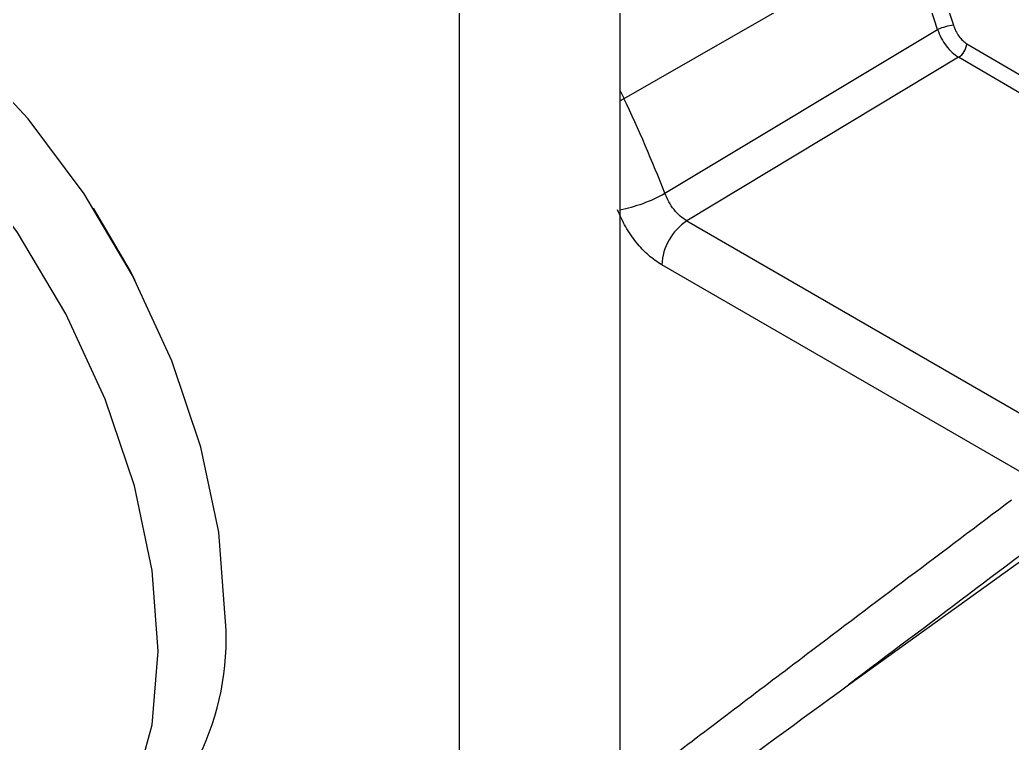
# Model space of a CAD drawing. Extents: x 7 to 135, y 3 to 97.
# Drawn here: x 13.085 to 13.907, y 75.225 to 75.824 of the extents above; entities that cross this region are included whole.
import ezdxf

# ---------------------------------------------------------------- set-up
doc = ezdxf.new("R2010")
doc.units = 0
doc.header["$MEASUREMENT"] = 0
doc.layers.add('OBJECT', color=7, linetype='CONTINUOUS')

msp = doc.modelspace()

# ---------------------------------------------------------------- linework, layer by layer
at = {"layer": 'OBJECT'}
for p, q in [((13.58169, 77.08353), (13.58169, 75.18109)), ((13.44875, 77.00679), (13.44875, 75.0783)), ((13.83223, 75.89729), (13.85785, 75.81926)), ((13.58515, 75.75845), (13.8196, 75.89286)), ((13.84478, 75.81562), (13.8196, 75.89286)), ((13.61899, 75.68001), (13.84478, 75.81562)), ((13.86904, 75.8037), (14.10052, 75.66836)), ((13.86211, 75.79257), (13.63712, 75.65717)), ((14.09638, 75.6556), (13.86211, 75.79257)), ((13.58515, 75.75845), (13.58169, 75.76577)), ((13.58169, 75.75652), (13.58515, 75.75845)), ((13.63712, 75.65717), (13.9713, 75.46425)), ((13.92949, 75.44005), (13.61646, 75.62075)), ((13.77097, 75.27318), (13.97498, 75.42018))]:
    msp.add_line(p, q, dxfattribs=at)
at = {"layer": 'OBJECT', "flags": 128}
for points in [[(13.25465, 75.33297), (13.24968, 75.39962), (13.23493, 75.46988), (13.21086, 75.54147), (13.17826, 75.6121), (13.13818, 75.67951), (13.09189, 75.74151), (13.04089, 75.79612), (12.98682, 75.84159), (12.93141, 75.87644), (12.87645, 75.89957), (12.82371, 75.91023), (12.77487, 75.90808), (12.73151, 75.89318), (12.72656, 75.89045)], [(13.1995, 75.30113), (13.19453, 75.36778), (13.17977, 75.43804), (13.15571, 75.50963), (13.12311, 75.58026), (13.08302, 75.64767), (13.03673, 75.70967), (12.98574, 75.76428), (12.93166, 75.80975), (12.87626, 75.8446), (12.8213, 75.86773), (12.76855, 75.87839), (12.71971, 75.87624), (12.67635, 75.86134), (12.63986, 75.83418), (12.61142, 75.79562), (12.59193, 75.74691), (12.58202, 75.68961), (12.58202, 75.62556), (12.58215, 75.62388)], [(13.18054, 75.60775), (13.17657, 75.61558), (13.14582, 75.6678)], [(12.83898, 75.15693), (12.87626, 75.13085), (12.93166, 75.10174), (12.98574, 75.08478), (13.03673, 75.08051), (13.08302, 75.08907), (13.12311, 75.11018), (13.15571, 75.14318), (13.17977, 75.18699), (13.19453, 75.24021), (13.1995, 75.30113)]]:
    msp.add_lwpolyline(points, dxfattribs=at)
at = {"layer": 'OBJECT'}
for centre, radius, start, end in [((13.86704, 75.76103), 0.05895, 98.96624, 112.17893), ((13.85366, 75.80556), 0.0155, 303.08105, 353.1385), ((12.45654, 75.22499), 1.24833, 21.37699, 25.29887), ((13.55978, 75.7847), 0.12027, 280.49471, 299.48995), ((13.66269, 75.61859), 0.04628, 123.54035, 177.32575), ((13.03695, 75.31081), 0.21883, 305.501, 5.81118)]:
    msp.add_arc(centre, radius, start, end, dxfattribs=at)
msp.add_ellipse((18.27441, 76.62534), major_axis=(13.53262, 9.66723), ratio=0.0947, start_param=1.826187, end_param=1.841699, dxfattribs=at)
for points, knots in [([(13.84478, 75.81562), (13.84572, 75.81321), (13.84759, 75.8084), (13.85179, 75.80187), (13.8567, 75.79629), (13.86031, 75.79381), (13.86211, 75.79257)], [0, 0, 0, 0, 0.249782, 0.499582, 0.749652, 1, 1, 1, 1]), ([(13.85785, 75.81926), (13.85842, 75.81764), (13.85956, 75.81438), (13.86228, 75.80999), (13.86546, 75.80618), (13.86785, 75.80453), (13.86904, 75.8037)], [0, 0, 0, 0, 0.2487, 0.500162, 0.750977, 1, 1, 1, 1]), ([(13.63712, 75.65717), (13.63528, 75.65839), (13.63158, 75.66083), (13.62648, 75.66637), (13.62204, 75.67285), (13.62001, 75.67762), (13.61899, 75.68001)], [0, 0, 0, 0, 0.2493407, 0.4997072, 0.7496571, 1, 1, 1, 1]), ([(13.61646, 75.62075), (13.61277, 75.62319), (13.6054, 75.62807), (13.59513, 75.63916), (13.58612, 75.65202), (13.58192, 75.66148), (13.57983, 75.66621)], [0, 0, 0, 0, 0.24999, 0.499815, 0.750165, 1, 1, 1, 1]), ([(13.906, 75.42611), (13.84938, 75.38353), (13.75515, 75.31265), (13.66138, 75.24151), (13.62396, 75.21312)], [0, 0, 0, 0, 0.6008212, 1, 1, 1, 1]), ([(13.27795, 74.9092), (13.28189, 74.91214), (13.30161, 74.92687), (13.38447, 74.98868), (13.5441, 75.10754), (13.68948, 75.21368), (13.77097, 75.27318)], [0, 0, 0, 0, 0.024148, 0.120739, 0.507103, 1, 1, 1, 1])]:
    msp.add_open_spline(points, degree=3, knots=knots, dxfattribs=at)

doc.saveas('drawing.dxf')
